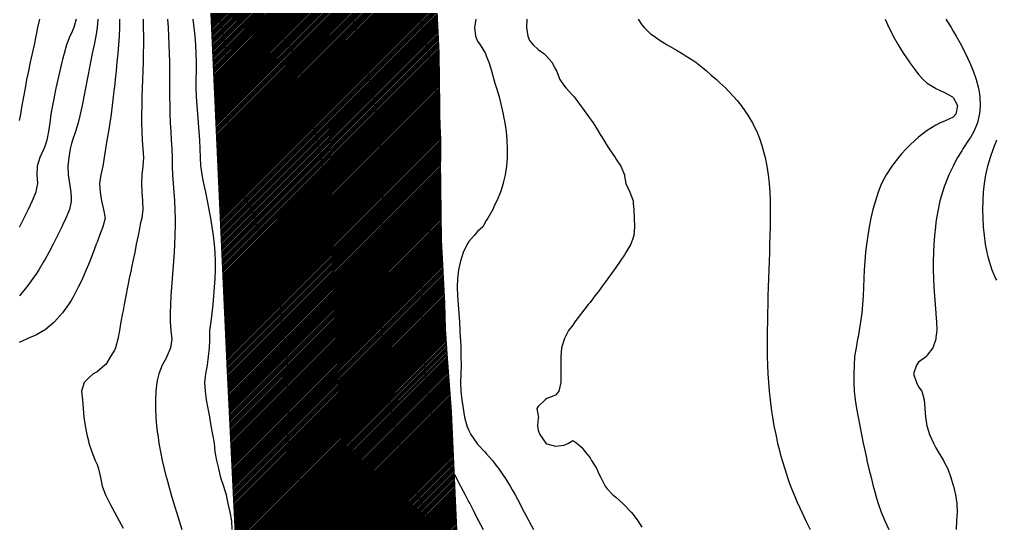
# Model space of a CAD drawing. Extents: x 771911 to 772814, y 1416488 to 1417835.
# Drawn here: x 772503.5 to 772616.4, y 1417065.9 to 1417124.1 of the extents above; entities that cross this region are included whole.
import ezdxf

# ---------------------------------------------------------------- set-up
doc = ezdxf.new("R2010")
doc.units = 0
doc.header["$MEASUREMENT"] = 0
doc.layers.get('0').update_dxf_attribs({"color": 1, "linetype": 'CONTINUOUS'})
for name, color, linetype in [('737', 1, 'CONTINUOUS'), ('737.5', 1, 'CONTINUOUS'), ('738', 1, 'CONTINUOUS'), ('738.5', 1, 'CONTINUOUS'), ('739', 1, 'CONTINUOUS'), ('739.5', 1, 'CONTINUOUS'), ('740', 1, 'CONTINUOUS'), ('740.5', 1, 'CONTINUOUS'), ('741', 1, 'CONTINUOUS'), ('741.5', 1, 'CONTINUOUS'), ('742', 1, 'CONTINUOUS'), ('742.5', 1, 'CONTINUOUS'), ('743', 1, 'CONTINUOUS'), ('743.5', 1, 'CONTINUOUS'), ('744', 1, 'CONTINUOUS'), ('744.5', 1, 'CONTINUOUS'), ('745', 1, 'CONTINUOUS'), ('Kanakpura Main Road', 1, 'CONTINUOUS')]:
    doc.layers.add(name, color=color, linetype=linetype)

msp = doc.modelspace()

# ---------------------------------------------------------------- hatches: boundary and pattern name
at = {"linetype": 'Continuous', "true_color": 0x636466}
h = msp.add_hatch(dxfattribs=at)
h.set_pattern_fill('ANSI31', color=251)
h.set_pattern_definition([(45, (0, 0), (-0.088388347648, 0.088388347648), [])])
h.paths.add_polyline_path([(772529.66, 1416893.85), (772532.32, 1416941.95), (772532.56, 1416966), (772532.08, 1416979.35), (772531.03, 1417012.25), (772527.51, 1417083.57), (772524.21, 1417156.04), (772523.42, 1417176.69), (772522.11, 1417199.35), (772521.54, 1417204.53), (772521.05, 1417207.98), (772520.58, 1417211.49), (772520.29, 1417217.12), (772519.96, 1417226.82), (772519.82, 1417250.68), (772520.27, 1417268.56), (772522.61, 1417283.28), (772525.52, 1417301.45), (772526.87, 1417311.4), (772528.06, 1417322.29), (772529.49, 1417328.09), (772530.29, 1417332.65), (772531.74, 1417352.79), (772532.69, 1417364.6), (772533.33, 1417370.55), (772534.99, 1417383.73), (772537.3, 1417392.88), (772541.29, 1417406.73), (772544.4, 1417414.39), (772551.62, 1417429.21), (772563.11, 1417447.42), (772576.99, 1417467.41), (772604.65, 1417507.85), (772622.74, 1417492.16), (772603.42, 1417461.71), (772599.93, 1417456.85), (772593.29, 1417446.48), (772583.41, 1417431.31), (772582.3, 1417429.52), (772575.61, 1417418.57), (772571.91, 1417411.49), (772569.78, 1417407.41), (772568.06, 1417403.47), (772565.56, 1417396.61), (772562.34, 1417386.64), (772560.25, 1417377.39), (772558.28, 1417369.67), (772557.77, 1417366.34), (772557.67, 1417361.19), (772557.11, 1417346.71), (772555.32, 1417330.7), (772553.41, 1417314.17), (772552.2, 1417306.29), (772550.03, 1417297.52), (772548.02, 1417282.48), (772546.41, 1417270.37), (772545.44, 1417261.94), (772545.29, 1417258.03), (772545.12, 1417252.55), (772545.22, 1417247.14), (772545.57, 1417235.88), (772545.93, 1417226.66), (772546.5, 1417216.74), (772547.3, 1417207.52), (772548.28, 1417183.93), (772549.62, 1417158.82), (772550.92, 1417141.96), (772551.96, 1417120.25), (772552.23, 1417098.68), (772552.6, 1417091.32), (772552.68, 1417088.4), (772552.87, 1417085.52), (772553.39, 1417078.82), (772554.62, 1417051.48), (772555.09, 1417020.71), (772555.46, 1417014.29), (772555.87, 1417009.14), (772556.68, 1417005.34), (772556.73, 1416999.64), (772557.09, 1416989.63), (772557.21, 1416970), (772557.2, 1416959.93), (772556.93, 1416946.38), (772556.77, 1416928.62), (772556.41, 1416914.82), (772555.68, 1416893.59), (772554.62, 1416887.55), (772553.35, 1416875.8), (772551.92, 1416862.63), (772549.85, 1416853.31), (772547.31, 1416846.22), (772542.34, 1416834.85), (772537.47, 1416825.69), (772534.67, 1416821.41), (772528.16, 1416814.21), (772521.97, 1416808.55), (772517.52, 1416805.74), (772511.22, 1416802.51), (772503.23, 1416799.34), (772493.71, 1416796.43), (772482.91, 1416793.78), (772460.85, 1416789.87), (772437.88, 1416784.36), (772432.01, 1416782.35), (772424.86, 1416779.18), (772419.68, 1416775.1), (772414.33, 1416769.65), (772411, 1416761.66), (772406.77, 1416744.84), (772403.8, 1416731.13), (772397.72, 1416704.51), (772394.28, 1416690.6), (772389.52, 1416667.84), (772365.33, 1416672.9), (772371.18, 1416700.94), (772378.23, 1416728.23), (772383.63, 1416750.73), (772386.93, 1416763.48), (772389.63, 1416774.42), (772393.37, 1416782.52), (772400.12, 1416791.52), (772409.27, 1416799.17), (772422.92, 1416806.06), (772434.91, 1416810.71), (772448.26, 1416813.86), (772458.46, 1416815.81), (772475.85, 1416818.96), (772486.05, 1416821.06), (772495.05, 1416824.36), (772501.05, 1416827.21), (772507.5, 1416830.51), (772513.34, 1416835.46), (772525.19, 1416864.1)])

# ---------------------------------------------------------------- linework, layer by layer
at = {"layer": '737', "color": 0, "linetype": 'Continuous'}
msp.add_polyline3d([(772616.43, 1417110.2, 737), (772616.06, 1417109.21, 737), (772615.69, 1417108.21, 737), (772615.43, 1417107.33, 737), (772615.39, 1417107.21, 737), (772615.16, 1417106.21, 737), (772615, 1417105.21, 737), (772614.9, 1417104.21, 737), (772614.85, 1417103.21, 737), (772614.83, 1417102.21, 737), (772614.85, 1417101.21, 737), (772614.91, 1417100.21, 737), (772615.01, 1417099.21, 737), (772615.14, 1417098.21, 737), (772615.33, 1417097.21, 737), (772615.43, 1417096.77, 737), (772615.57, 1417096.21, 737), (772615.88, 1417095.21, 737), (772616.32, 1417094.21, 737), (772616.43, 1417094.02, 737)], dxfattribs=at)
at = {"layer": '737.5', "color": 0, "linetype": 'Continuous'}
msp.add_polyline3d([(772610.57, 1417124.21, 737.5), (772611.19, 1417123.21, 737.5), (772611.43, 1417122.8, 737.5), (772611.77, 1417122.21, 737.5), (772612.33, 1417121.21, 737.5), (772612.43, 1417121.02, 737.5), (772612.84, 1417120.21, 737.5), (772613.32, 1417119.21, 737.5), (772613.43, 1417118.96, 737.5), (772613.74, 1417118.21, 737.5), (772614.09, 1417117.21, 737.5), (772614.36, 1417116.21, 737.5), (772614.43, 1417115.75, 737.5), (772614.52, 1417115.21, 737.5), (772614.56, 1417114.21, 737.5), (772614.46, 1417113.21, 737.5), (772614.43, 1417113.12, 737.5), (772614.23, 1417112.21, 737.5), (772613.81, 1417111.21, 737.5), (772613.43, 1417110.52, 737.5), (772613.21, 1417110.21, 737.5), (772612.56, 1417109.21, 737.5), (772612.43, 1417108.98, 737.5), (772611.94, 1417108.21, 737.5), (772611.43, 1417107.25, 737.5), (772611.41, 1417107.21, 737.5), (772610.92, 1417106.21, 737.5), (772610.53, 1417105.21, 737.5), (772610.43, 1417104.92, 737.5), (772610.18, 1417104.21, 737.5), (772609.9, 1417103.21, 737.5), (772609.68, 1417102.21, 737.5), (772609.5, 1417101.21, 737.5), (772609.43, 1417100.68, 737.5), (772609.37, 1417100.21, 737.5), (772609.26, 1417099.21, 737.5), (772609.19, 1417098.21, 737.5), (772609.15, 1417097.21, 737.5), (772609.13, 1417096.21, 737.5), (772609.13, 1417095.21, 737.5), (772609.16, 1417094.21, 737.5), (772609.2, 1417093.21, 737.5), (772609.26, 1417092.21, 737.5), (772609.34, 1417091.21, 737.5), (772609.43, 1417090.21, 737.5), (772609.43, 1417090.09, 737.5), (772609.5, 1417089.21, 737.5), (772609.53, 1417088.21, 737.5), (772609.43, 1417087.42, 737.5), (772609.41, 1417087.21, 737.5), (772609.08, 1417086.21, 737.5), (772608.43, 1417085.36, 737.5), (772608.33, 1417085.21, 737.5), (772607.43, 1417084.55, 737.5), (772607.19, 1417084.21, 737.5), (772606.84, 1417083.21, 737.5), (772607.19, 1417082.21, 737.5), (772607.43, 1417081.7, 737.5), (772607.8, 1417081.21, 737.5), (772608.06, 1417080.21, 737.5), (772608.16, 1417079.21, 737.5), (772608.23, 1417078.21, 737.5), (772608.39, 1417077.21, 737.5), (772608.43, 1417077.08, 737.5), (772608.69, 1417076.21, 737.5), (772609.16, 1417075.21, 737.5), (772609.43, 1417074.64, 737.5), (772609.7, 1417074.21, 737.5), (772610.32, 1417073.21, 737.5), (772610.43, 1417072.94, 737.5), (772610.79, 1417072.21, 737.5), (772611.15, 1417071.21, 737.5), (772611.43, 1417070.31, 737.5), (772611.47, 1417070.21, 737.5), (772611.69, 1417069.21, 737.5), (772611.83, 1417068.21, 737.5), (772611.87, 1417067.21, 737.5), (772611.79, 1417066.21, 737.5), (772611.76, 1417065.21, 737.5)], dxfattribs=at)
at = {"layer": '738', "color": 0, "linetype": 'Continuous'}
msp.add_polyline3d([(772603.55, 1417124.21, 738), (772604, 1417123.21, 738), (772604.43, 1417122.33, 738), (772604.5, 1417122.21, 738), (772605.07, 1417121.21, 738), (772605.43, 1417120.63, 738), (772605.7, 1417120.21, 738), (772606.38, 1417119.21, 738), (772606.43, 1417119.13, 738), (772607.1, 1417118.21, 738), (772607.43, 1417117.78, 738), (772607.96, 1417117.21, 738), (772608.43, 1417116.8, 738), (772609.38, 1417116.21, 738), (772609.43, 1417116.18, 738), (772610.43, 1417115.73, 738), (772611.33, 1417115.21, 738), (772611.43, 1417115.13, 738), (772611.93, 1417114.21, 738), (772611.73, 1417113.21, 738), (772611.43, 1417112.88, 738), (772610.43, 1417112.42, 738), (772609.93, 1417112.21, 738), (772609.43, 1417111.96, 738), (772608.43, 1417111.33, 738), (772608.27, 1417111.21, 738), (772607.43, 1417110.54, 738), (772607.03, 1417110.21, 738), (772606.43, 1417109.64, 738), (772605.97, 1417109.21, 738), (772605.43, 1417108.59, 738), (772605.09, 1417108.21, 738), (772604.43, 1417107.34, 738), (772604.33, 1417107.21, 738), (772603.66, 1417106.21, 738), (772603.43, 1417105.77, 738), (772603.15, 1417105.21, 738), (772602.76, 1417104.21, 738), (772602.44, 1417103.21, 738), (772602.43, 1417103.19, 738), (772602.15, 1417102.21, 738), (772601.91, 1417101.21, 738), (772601.71, 1417100.21, 738), (772601.55, 1417099.21, 738), (772601.43, 1417098.37, 738), (772601.41, 1417098.21, 738), (772601.3, 1417097.21, 738), (772601.21, 1417096.21, 738), (772601.14, 1417095.21, 738), (772601.09, 1417094.21, 738), (772601.05, 1417093.21, 738), (772601.01, 1417092.21, 738), (772600.95, 1417091.21, 738), (772600.85, 1417090.21, 738), (772600.71, 1417089.21, 738), (772600.55, 1417088.21, 738), (772600.43, 1417087.5, 738), (772600.38, 1417087.21, 738), (772600.19, 1417086.21, 738), (772600.01, 1417085.21, 738), (772599.96, 1417084.21, 738), (772599.94, 1417083.21, 738), (772599.93, 1417082.21, 738), (772599.99, 1417081.21, 738), (772600.1, 1417080.21, 738), (772600.25, 1417079.21, 738), (772600.43, 1417078.21, 738), (772600.43, 1417078.19, 738), (772600.62, 1417077.21, 738), (772600.81, 1417076.21, 738), (772601.02, 1417075.21, 738), (772601.23, 1417074.21, 738), (772601.43, 1417073.32, 738), (772601.46, 1417073.21, 738), (772601.69, 1417072.21, 738), (772601.93, 1417071.21, 738), (772602.19, 1417070.21, 738), (772602.43, 1417069.3, 738), (772602.46, 1417069.21, 738), (772602.75, 1417068.21, 738), (772603.1, 1417067.21, 738), (772603.43, 1417066.41, 738), (772603.52, 1417066.21, 738), (772603.98, 1417065.21, 738)], dxfattribs=at)
at = {"layer": '738.5', "color": 0, "linetype": 'Continuous'}
msp.add_polyline3d([(772575.01, 1417124.21, 738.5), (772575.43, 1417123.54, 738.5), (772575.71, 1417123.21, 738.5), (772576.43, 1417122.5, 738.5), (772576.85, 1417122.21, 738.5), (772577.43, 1417121.79, 738.5), (772578.37, 1417121.21, 738.5), (772578.43, 1417121.17, 738.5), (772579.43, 1417120.6, 738.5), (772580.08, 1417120.21, 738.5), (772580.43, 1417119.99, 738.5), (772581.43, 1417119.37, 738.5), (772581.68, 1417119.21, 738.5), (772582.43, 1417118.61, 738.5), (772582.92, 1417118.21, 738.5), (772583.43, 1417117.74, 738.5), (772584.05, 1417117.21, 738.5), (772584.43, 1417116.85, 738.5), (772585.12, 1417116.21, 738.5), (772585.43, 1417115.89, 738.5), (772586.08, 1417115.21, 738.5), (772586.43, 1417114.78, 738.5), (772586.91, 1417114.21, 738.5), (772587.43, 1417113.48, 738.5), (772587.62, 1417113.21, 738.5), (772588.22, 1417112.21, 738.5), (772588.43, 1417111.78, 738.5), (772588.71, 1417111.21, 738.5), (772589.11, 1417110.21, 738.5), (772589.43, 1417109.21, 738.5), (772589.43, 1417109.18, 738.5), (772589.68, 1417108.21, 738.5), (772589.87, 1417107.21, 738.5), (772590.02, 1417106.21, 738.5), (772590.13, 1417105.21, 738.5), (772590.21, 1417104.21, 738.5), (772590.26, 1417103.21, 738.5), (772590.28, 1417102.21, 738.5), (772590.28, 1417101.21, 738.5), (772590.26, 1417100.21, 738.5), (772590.23, 1417099.21, 738.5), (772590.2, 1417098.21, 738.5), (772590.17, 1417097.21, 738.5), (772590.13, 1417096.21, 738.5), (772590.1, 1417095.21, 738.5), (772590.07, 1417094.21, 738.5), (772590.04, 1417093.21, 738.5), (772590.01, 1417092.21, 738.5), (772589.99, 1417091.21, 738.5), (772589.96, 1417090.21, 738.5), (772589.94, 1417089.21, 738.5), (772589.92, 1417088.21, 738.5), (772589.91, 1417087.21, 738.5), (772589.91, 1417086.21, 738.5), (772589.93, 1417085.21, 738.5), (772589.96, 1417084.21, 738.5), (772590, 1417083.21, 738.5), (772590.07, 1417082.21, 738.5), (772590.15, 1417081.21, 738.5), (772590.26, 1417080.21, 738.5), (772590.39, 1417079.21, 738.5), (772590.43, 1417078.91, 738.5), (772590.53, 1417078.21, 738.5), (772590.7, 1417077.21, 738.5), (772590.9, 1417076.21, 738.5), (772591.12, 1417075.21, 738.5), (772591.37, 1417074.21, 738.5), (772591.43, 1417073.97, 738.5), (772591.64, 1417073.21, 738.5), (772591.94, 1417072.21, 738.5), (772592.27, 1417071.21, 738.5), (772592.43, 1417070.77, 738.5), (772592.63, 1417070.21, 738.5), (772593.03, 1417069.21, 738.5), (772593.43, 1417068.27, 738.5), (772593.46, 1417068.21, 738.5), (772593.92, 1417067.21, 738.5), (772594.4, 1417066.21, 738.5), (772594.43, 1417066.15, 738.5), (772594.9, 1417065.21, 738.5)], dxfattribs=at)
at = {"layer": '739', "color": 0, "linetype": 'Continuous'}
msp.add_polyline3d([(772562.11, 1417124.21, 739), (772562.09, 1417123.21, 739), (772562.24, 1417122.21, 739), (772562.43, 1417121.73, 739), (772562.84, 1417121.21, 739), (772563.43, 1417120.68, 739), (772564.09, 1417120.21, 739), (772564.43, 1417119.87, 739), (772565.02, 1417119.21, 739), (772565.43, 1417118.43, 739), (772565.54, 1417118.21, 739), (772565.95, 1417117.21, 739), (772566.43, 1417116.48, 739), (772566.66, 1417116.21, 739), (772567.43, 1417115.37, 739), (772567.59, 1417115.21, 739), (772568.35, 1417114.21, 739), (772568.43, 1417114.07, 739), (772569.07, 1417113.21, 739), (772569.43, 1417112.67, 739), (772569.78, 1417112.21, 739), (772570.4, 1417111.21, 739), (772570.43, 1417111.16, 739), (772571.02, 1417110.21, 739), (772571.43, 1417109.55, 739), (772571.66, 1417109.21, 739), (772572.33, 1417108.21, 739), (772572.43, 1417108.07, 739), (772573.01, 1417107.21, 739), (772573.42, 1417106.21, 739), (772573.43, 1417106.05, 739), (772573.56, 1417105.21, 739), (772574.05, 1417104.21, 739), (772574.41, 1417103.21, 739), (772574.43, 1417102.9, 739), (772574.48, 1417102.21, 739), (772574.53, 1417101.21, 739), (772574.56, 1417100.21, 739), (772574.51, 1417099.21, 739), (772574.43, 1417098.95, 739), (772574.16, 1417098.21, 739), (772573.58, 1417097.21, 739), (772573.43, 1417096.95, 739), (772572.91, 1417096.21, 739), (772572.43, 1417095.48, 739), (772572.22, 1417095.21, 739), (772571.5, 1417094.21, 739), (772571.43, 1417094.1, 739), (772570.76, 1417093.21, 739), (772570.43, 1417092.74, 739), (772569.99, 1417092.21, 739), (772569.43, 1417091.45, 739), (772569.22, 1417091.21, 739), (772568.44, 1417090.21, 739), (772568.43, 1417090.2, 739), (772567.66, 1417089.21, 739), (772567.43, 1417088.84, 739), (772566.96, 1417088.21, 739), (772566.44, 1417087.21, 739), (772566.43, 1417087.17, 739), (772566.12, 1417086.21, 739), (772566.06, 1417085.21, 739), (772566.04, 1417084.21, 739), (772566.04, 1417083.21, 739), (772566.05, 1417082.21, 739), (772565.83, 1417081.21, 739), (772565.43, 1417080.76, 739), (772564.43, 1417080.34, 739), (772564.25, 1417080.21, 739), (772563.43, 1417079.42, 739), (772563.27, 1417079.21, 739), (772563.43, 1417078.35, 739), (772563.46, 1417078.21, 739), (772563.43, 1417078.12, 739), (772563.34, 1417077.21, 739), (772563.43, 1417076.67, 739), (772563.61, 1417076.21, 739), (772564.33, 1417075.21, 739), (772564.43, 1417075.12, 739), (772565.43, 1417074.83, 739), (772566.43, 1417074.98, 739), (772566.94, 1417075.21, 739), (772567.43, 1417075.5, 739), (772567.9, 1417075.21, 739), (772568.43, 1417074.75, 739), (772568.87, 1417074.21, 739), (772569.43, 1417073.49, 739), (772569.62, 1417073.21, 739), (772570.23, 1417072.21, 739), (772570.43, 1417071.74, 739), (772570.7, 1417071.21, 739), (772571.19, 1417070.21, 739), (772571.43, 1417069.9, 739), (772572.06, 1417069.21, 739), (772572.43, 1417068.95, 739), (772573.22, 1417068.21, 739), (772573.43, 1417068.04, 739), (772574.19, 1417067.21, 739), (772574.43, 1417066.96, 739), (772574.98, 1417066.21, 739), (772575.43, 1417065.48, 739)], dxfattribs=at)
at = {"layer": '739.5', "color": 0, "linetype": 'Continuous'}
msp.add_polyline3d([(772556.23, 1417124.21, 739.5), (772556.07, 1417123.21, 739.5), (772556.19, 1417122.21, 739.5), (772556.43, 1417121.65, 739.5), (772556.72, 1417121.21, 739.5), (772557.33, 1417120.21, 739.5), (772557.43, 1417119.95, 739.5), (772557.73, 1417119.21, 739.5), (772558.04, 1417118.21, 739.5), (772558.31, 1417117.21, 739.5), (772558.43, 1417116.78, 739.5), (772558.62, 1417116.21, 739.5), (772558.92, 1417115.21, 739.5), (772559.17, 1417114.21, 739.5), (772559.39, 1417113.21, 739.5), (772559.43, 1417112.96, 739.5), (772559.57, 1417112.21, 739.5), (772559.72, 1417111.21, 739.5), (772559.81, 1417110.21, 739.5), (772559.86, 1417109.21, 739.5), (772559.85, 1417108.21, 739.5), (772559.77, 1417107.21, 739.5), (772559.62, 1417106.21, 739.5), (772559.43, 1417105.43, 739.5), (772559.38, 1417105.21, 739.5), (772559.07, 1417104.21, 739.5), (772558.67, 1417103.21, 739.5), (772558.43, 1417102.76, 739.5), (772558.18, 1417102.21, 739.5), (772557.63, 1417101.21, 739.5), (772557.43, 1417100.92, 739.5), (772557.04, 1417100.21, 739.5), (772556.43, 1417099.65, 739.5), (772556.04, 1417099.21, 739.5), (772555.43, 1417098.5, 739.5), (772555.23, 1417098.21, 739.5), (772554.76, 1417097.21, 739.5), (772554.46, 1417096.21, 739.5), (772554.43, 1417096.07, 739.5), (772554.23, 1417095.21, 739.5), (772554.11, 1417094.21, 739.5), (772554.07, 1417093.21, 739.5), (772554.1, 1417092.21, 739.5), (772554.17, 1417091.21, 739.5), (772554.25, 1417090.21, 739.5), (772554.33, 1417089.21, 739.5), (772554.39, 1417088.21, 739.5), (772554.43, 1417087.34, 739.5), (772554.44, 1417087.21, 739.5), (772554.48, 1417086.21, 739.5), (772554.51, 1417085.21, 739.5), (772554.52, 1417084.21, 739.5), (772554.49, 1417083.21, 739.5), (772554.44, 1417082.21, 739.5), (772554.48, 1417081.21, 739.5), (772554.62, 1417080.21, 739.5), (772554.76, 1417079.21, 739.5), (772554.91, 1417078.21, 739.5), (772555.19, 1417077.21, 739.5), (772555.43, 1417076.65, 739.5), (772555.64, 1417076.21, 739.5), (772556.35, 1417075.21, 739.5), (772556.43, 1417075.09, 739.5), (772557.28, 1417074.21, 739.5), (772557.43, 1417074.01, 739.5), (772558.14, 1417073.21, 739.5), (772558.43, 1417072.82, 739.5), (772558.9, 1417072.21, 739.5), (772559.43, 1417071.41, 739.5), (772559.57, 1417071.21, 739.5), (772560.19, 1417070.21, 739.5), (772560.43, 1417069.79, 739.5), (772560.77, 1417069.21, 739.5), (772561.31, 1417068.21, 739.5), (772561.43, 1417067.97, 739.5), (772561.83, 1417067.21, 739.5), (772562.35, 1417066.21, 739.5), (772562.43, 1417066.06, 739.5), (772562.89, 1417065.21, 739.5)], dxfattribs=at)
at = {"layer": '740', "color": 0, "linetype": 'Continuous'}
msp.add_polyline3d([(772549.71, 1417124.21, 740), (772549.97, 1417123.21, 740), (772550.24, 1417122.21, 740), (772550.43, 1417121.45, 740), (772550.5, 1417121.21, 740), (772550.74, 1417120.21, 740), (772550.96, 1417119.21, 740), (772551.16, 1417118.21, 740), (772551.34, 1417117.21, 740), (772551.43, 1417116.67, 740), (772551.51, 1417116.21, 740), (772551.67, 1417115.21, 740), (772551.8, 1417114.21, 740), (772551.93, 1417113.21, 740), (772552.03, 1417112.21, 740), (772552.1, 1417111.21, 740), (772552.15, 1417110.21, 740), (772552.16, 1417109.21, 740), (772552.15, 1417108.21, 740), (772552.1, 1417107.21, 740), (772552.01, 1417106.21, 740), (772551.9, 1417105.21, 740), (772551.76, 1417104.21, 740), (772551.58, 1417103.21, 740), (772551.43, 1417102.46, 740), (772551.39, 1417102.21, 740), (772551.18, 1417101.21, 740), (772550.96, 1417100.21, 740), (772550.74, 1417099.21, 740), (772550.55, 1417098.21, 740), (772550.43, 1417097.56, 740), (772550.37, 1417097.21, 740), (772550.23, 1417096.21, 740), (772550.12, 1417095.21, 740), (772550.03, 1417094.21, 740), (772549.98, 1417093.21, 740), (772549.95, 1417092.21, 740), (772549.95, 1417091.21, 740), (772549.96, 1417090.21, 740), (772549.99, 1417089.21, 740), (772550.03, 1417088.21, 740), (772550.08, 1417087.21, 740), (772550.13, 1417086.21, 740), (772550.2, 1417085.21, 740), (772550.28, 1417084.21, 740), (772550.37, 1417083.21, 740), (772550.43, 1417082.59, 740), (772550.47, 1417082.21, 740), (772550.6, 1417081.21, 740), (772550.75, 1417080.21, 740), (772550.94, 1417079.21, 740), (772551.16, 1417078.21, 740), (772551.43, 1417077.21, 740), (772551.43, 1417077.18, 740), (772551.73, 1417076.21, 740), (772552.09, 1417075.21, 740), (772552.43, 1417074.35, 740), (772552.49, 1417074.21, 740), (772552.94, 1417073.21, 740), (772553.43, 1417072.21, 740), (772553.43, 1417072.2, 740), (772553.94, 1417071.21, 740), (772554.43, 1417070.27, 740), (772554.47, 1417070.21, 740), (772554.99, 1417069.21, 740), (772555.43, 1417068.36, 740), (772555.52, 1417068.21, 740), (772556.03, 1417067.21, 740), (772556.43, 1417066.43, 740), (772556.55, 1417066.21, 740), (772557.06, 1417065.21, 740)], dxfattribs=at)
at = {"layer": '740.5', "color": 0, "linetype": 'Continuous'}
msp.add_polyline3d([(772541.97, 1417124.21, 740.5), (772542.28, 1417123.21, 740.5), (772542.43, 1417122.71, 740.5), (772542.58, 1417122.21, 740.5), (772542.87, 1417121.21, 740.5), (772543.15, 1417120.21, 740.5), (772543.42, 1417119.21, 740.5), (772543.43, 1417119.16, 740.5), (772543.67, 1417118.21, 740.5), (772543.91, 1417117.21, 740.5), (772544.13, 1417116.21, 740.5), (772544.34, 1417115.21, 740.5), (772544.43, 1417114.7, 740.5), (772544.53, 1417114.21, 740.5), (772544.7, 1417113.21, 740.5), (772544.85, 1417112.21, 740.5), (772544.99, 1417111.21, 740.5), (772545.11, 1417110.21, 740.5), (772545.21, 1417109.21, 740.5), (772545.29, 1417108.21, 740.5), (772545.35, 1417107.21, 740.5), (772545.39, 1417106.21, 740.5), (772545.42, 1417105.21, 740.5), (772545.43, 1417104.21, 740.5), (772545.43, 1417103.21, 740.5), (772545.41, 1417102.21, 740.5), (772545.39, 1417101.21, 740.5), (772545.36, 1417100.21, 740.5), (772545.32, 1417099.21, 740.5), (772545.29, 1417098.21, 740.5), (772545.25, 1417097.21, 740.5), (772545.22, 1417096.21, 740.5), (772545.2, 1417095.21, 740.5), (772545.18, 1417094.21, 740.5), (772545.17, 1417093.21, 740.5), (772545.18, 1417092.21, 740.5), (772545.19, 1417091.21, 740.5), (772545.22, 1417090.21, 740.5), (772545.26, 1417089.21, 740.5), (772545.31, 1417088.21, 740.5), (772545.37, 1417087.21, 740.5), (772545.43, 1417086.41, 740.5), (772545.45, 1417086.21, 740.5), (772545.53, 1417085.21, 740.5), (772545.63, 1417084.21, 740.5), (772545.75, 1417083.21, 740.5), (772545.88, 1417082.21, 740.5), (772546.02, 1417081.21, 740.5), (772546.19, 1417080.21, 740.5), (772546.38, 1417079.21, 740.5), (772546.43, 1417078.95, 740.5), (772546.59, 1417078.21, 740.5), (772546.82, 1417077.21, 740.5), (772547.08, 1417076.21, 740.5), (772547.37, 1417075.21, 740.5), (772547.43, 1417074.98, 740.5), (772547.67, 1417074.21, 740.5), (772548, 1417073.21, 740.5), (772548.35, 1417072.21, 740.5), (772548.43, 1417071.99, 740.5), (772548.72, 1417071.21, 740.5), (772549.11, 1417070.21, 740.5), (772549.43, 1417069.42, 740.5), (772549.52, 1417069.21, 740.5), (772549.94, 1417068.21, 740.5), (772550.38, 1417067.21, 740.5), (772550.43, 1417067.09, 740.5), (772550.82, 1417066.21, 740.5), (772551.27, 1417065.21, 740.5)], dxfattribs=at)
at = {"layer": '741', "color": 0, "linetype": 'Continuous'}
msp.add_polyline3d([(772532.61, 1417124.21, 741), (772533.27, 1417123.21, 741), (772533.43, 1417122.9, 741), (772533.83, 1417122.21, 741), (772534.43, 1417121.34, 741), (772534.52, 1417121.21, 741), (772535.17, 1417120.21, 741), (772535.43, 1417119.72, 741), (772535.64, 1417119.21, 741), (772535.96, 1417118.21, 741), (772536.19, 1417117.21, 741), (772536.35, 1417116.21, 741), (772536.43, 1417115.78, 741), (772536.54, 1417115.21, 741), (772536.78, 1417114.21, 741), (772537.05, 1417113.21, 741), (772537.32, 1417112.21, 741), (772537.43, 1417111.83, 741), (772537.6, 1417111.21, 741), (772537.89, 1417110.21, 741), (772538.13, 1417109.21, 741), (772538.32, 1417108.21, 741), (772538.43, 1417107.47, 741), (772538.48, 1417107.21, 741), (772538.63, 1417106.21, 741), (772538.78, 1417105.21, 741), (772538.94, 1417104.21, 741), (772539.1, 1417103.21, 741), (772539.25, 1417102.21, 741), (772539.38, 1417101.21, 741), (772539.43, 1417100.63, 741), (772539.48, 1417100.21, 741), (772539.55, 1417099.21, 741), (772539.61, 1417098.21, 741), (772539.65, 1417097.21, 741), (772539.67, 1417096.21, 741), (772539.7, 1417095.21, 741), (772539.72, 1417094.21, 741), (772539.74, 1417093.21, 741), (772539.77, 1417092.21, 741), (772539.81, 1417091.21, 741), (772539.86, 1417090.21, 741), (772539.91, 1417089.21, 741), (772539.98, 1417088.21, 741), (772540.05, 1417087.21, 741), (772540.14, 1417086.21, 741), (772540.23, 1417085.21, 741), (772540.33, 1417084.21, 741), (772540.43, 1417083.32, 741), (772540.45, 1417083.21, 741), (772540.57, 1417082.21, 741), (772540.7, 1417081.21, 741), (772540.84, 1417080.21, 741), (772540.99, 1417079.21, 741), (772541.16, 1417078.21, 741), (772541.35, 1417077.21, 741), (772541.43, 1417076.8, 741), (772541.56, 1417076.21, 741), (772541.8, 1417075.21, 741), (772542.07, 1417074.21, 741), (772542.37, 1417073.21, 741), (772542.43, 1417072.99, 741), (772542.67, 1417072.21, 741), (772542.98, 1417071.21, 741), (772543.31, 1417070.21, 741), (772543.43, 1417069.85, 741), (772543.65, 1417069.21, 741), (772544.01, 1417068.21, 741), (772544.39, 1417067.21, 741), (772544.43, 1417067.1, 741), (772544.78, 1417066.21, 741), (772545.2, 1417065.21, 741)], dxfattribs=at)
at = {"layer": '741.5', "color": 0, "linetype": 'Continuous'}
msp.add_polyline3d([(772526.6, 1417124.21, 741.5), (772526.85, 1417123.21, 741.5), (772527.06, 1417122.21, 741.5), (772527.2, 1417121.21, 741.5), (772527.27, 1417120.21, 741.5), (772527.27, 1417119.21, 741.5), (772527.21, 1417118.21, 741.5), (772527.1, 1417117.21, 741.5), (772526.92, 1417116.21, 741.5), (772526.92, 1417115.21, 741.5), (772527.19, 1417114.21, 741.5), (772527.33, 1417113.21, 741.5), (772527.43, 1417112.67, 741.5), (772527.56, 1417112.21, 741.5), (772527.71, 1417111.21, 741.5), (772527.82, 1417110.21, 741.5), (772528, 1417109.21, 741.5), (772528.18, 1417108.21, 741.5), (772528.43, 1417107.4, 741.5), (772528.49, 1417107.21, 741.5), (772528.77, 1417106.21, 741.5), (772528.87, 1417105.21, 741.5), (772529.08, 1417104.21, 741.5), (772529.43, 1417103.55, 741.5), (772529.7, 1417103.21, 741.5), (772530.32, 1417102.21, 741.5), (772530.43, 1417101.8, 741.5), (772530.64, 1417101.21, 741.5), (772530.85, 1417100.21, 741.5), (772531.42, 1417099.21, 741.5), (772531.43, 1417099.19, 741.5), (772532.43, 1417098.46, 741.5), (772532.62, 1417098.21, 741.5), (772532.85, 1417097.21, 741.5), (772532.97, 1417096.21, 741.5), (772533.13, 1417095.21, 741.5), (772533.21, 1417094.21, 741.5), (772533.35, 1417093.21, 741.5), (772533.43, 1417092.92, 741.5), (772533.53, 1417092.21, 741.5), (772533.6, 1417091.21, 741.5), (772533.71, 1417090.21, 741.5), (772533.72, 1417089.21, 741.5), (772533.82, 1417088.21, 741.5), (772534.05, 1417087.21, 741.5), (772534.25, 1417086.21, 741.5), (772534.37, 1417085.21, 741.5), (772534.41, 1417084.21, 741.5), (772534.37, 1417083.21, 741.5), (772534.4, 1417082.21, 741.5), (772534.43, 1417081.66, 741.5), (772534.46, 1417081.21, 741.5), (772534.54, 1417080.21, 741.5), (772534.57, 1417079.21, 741.5), (772534.51, 1417078.21, 741.5), (772534.47, 1417077.21, 741.5), (772534.47, 1417076.21, 741.5), (772534.53, 1417075.21, 741.5), (772534.83, 1417074.21, 741.5), (772535.19, 1417073.21, 741.5), (772535.43, 1417072.39, 741.5), (772535.49, 1417072.21, 741.5), (772535.77, 1417071.21, 741.5), (772536.04, 1417070.21, 741.5), (772536.36, 1417069.21, 741.5), (772536.43, 1417069.03, 741.5), (772536.76, 1417068.21, 741.5), (772537.2, 1417067.21, 741.5), (772537.43, 1417066.67, 741.5), (772537.61, 1417066.21, 741.5), (772537.98, 1417065.21, 741.5)], dxfattribs=at)
at = {"layer": '742', "color": 0, "linetype": 'Continuous'}
msp.add_polyline3d([(772523.5, 1417124.21, 742), (772523.63, 1417123.21, 742), (772523.73, 1417122.21, 742), (772523.81, 1417121.21, 742), (772523.87, 1417120.21, 742), (772523.89, 1417119.21, 742), (772523.89, 1417118.21, 742), (772523.87, 1417117.21, 742), (772523.85, 1417116.21, 742), (772523.88, 1417115.21, 742), (772523.96, 1417114.21, 742), (772524.04, 1417113.21, 742), (772524.12, 1417112.21, 742), (772524.19, 1417111.21, 742), (772524.26, 1417110.21, 742), (772524.31, 1417109.21, 742), (772524.34, 1417108.21, 742), (772524.41, 1417107.21, 742), (772524.43, 1417107.05, 742), (772524.56, 1417106.21, 742), (772524.75, 1417105.21, 742), (772524.95, 1417104.21, 742), (772525.16, 1417103.21, 742), (772525.35, 1417102.21, 742), (772525.43, 1417101.77, 742), (772525.55, 1417101.21, 742), (772525.72, 1417100.21, 742), (772525.86, 1417099.21, 742), (772525.97, 1417098.21, 742), (772526.05, 1417097.21, 742), (772526.09, 1417096.21, 742), (772526.09, 1417095.21, 742), (772526.05, 1417094.21, 742), (772525.98, 1417093.21, 742), (772525.89, 1417092.21, 742), (772525.8, 1417091.21, 742), (772525.7, 1417090.21, 742), (772525.57, 1417089.21, 742), (772525.45, 1417088.21, 742), (772525.44, 1417087.21, 742), (772525.43, 1417087.02, 742), (772525.39, 1417086.21, 742), (772525.28, 1417085.21, 742), (772525.16, 1417084.21, 742), (772524.98, 1417083.21, 742), (772524.85, 1417082.21, 742), (772524.92, 1417081.21, 742), (772525.06, 1417080.21, 742), (772525.22, 1417079.21, 742), (772525.43, 1417078.23, 742), (772525.44, 1417078.21, 742), (772525.59, 1417077.21, 742), (772525.76, 1417076.21, 742), (772525.96, 1417075.21, 742), (772526.05, 1417074.21, 742), (772526.23, 1417073.21, 742), (772526.43, 1417072.42, 742), (772526.49, 1417072.21, 742), (772526.72, 1417071.21, 742), (772527.04, 1417070.21, 742), (772527.34, 1417069.21, 742), (772527.43, 1417068.81, 742), (772527.56, 1417068.21, 742), (772527.79, 1417067.21, 742), (772527.99, 1417066.21, 742), (772528.02, 1417065.21, 742)], dxfattribs=at)
at = {"layer": '742.5', "color": 0, "linetype": 'Continuous'}
msp.add_polyline3d([(772520.57, 1417124.21, 742.5), (772520.64, 1417123.21, 742.5), (772520.7, 1417122.21, 742.5), (772520.74, 1417121.21, 742.5), (772520.77, 1417120.21, 742.5), (772520.79, 1417119.21, 742.5), (772520.8, 1417118.21, 742.5), (772520.8, 1417117.21, 742.5), (772520.8, 1417116.21, 742.5), (772520.81, 1417115.21, 742.5), (772520.83, 1417114.21, 742.5), (772520.86, 1417113.21, 742.5), (772520.9, 1417112.21, 742.5), (772520.95, 1417111.21, 742.5), (772521.01, 1417110.21, 742.5), (772521.07, 1417109.21, 742.5), (772521.12, 1417108.21, 742.5), (772521.1, 1417107.21, 742.5), (772521.14, 1417106.21, 742.5), (772521.24, 1417105.21, 742.5), (772521.32, 1417104.21, 742.5), (772521.39, 1417103.21, 742.5), (772521.43, 1417102.21, 742.5), (772521.43, 1417102.04, 742.5), (772521.45, 1417101.21, 742.5), (772521.45, 1417100.21, 742.5), (772521.43, 1417099.51, 742.5), (772521.43, 1417099.21, 742.5), (772521.39, 1417098.21, 742.5), (772521.34, 1417097.21, 742.5), (772521.28, 1417096.21, 742.5), (772521.21, 1417095.21, 742.5), (772521.13, 1417094.21, 742.5), (772521.05, 1417093.21, 742.5), (772520.97, 1417092.21, 742.5), (772520.91, 1417091.21, 742.5), (772520.87, 1417090.21, 742.5), (772520.88, 1417089.21, 742.5), (772520.96, 1417088.21, 742.5), (772521.06, 1417087.21, 742.5), (772520.91, 1417086.21, 742.5), (772520.51, 1417085.21, 742.5), (772520.43, 1417085.03, 742.5), (772519.97, 1417084.21, 742.5), (772519.57, 1417083.21, 742.5), (772519.43, 1417082.58, 742.5), (772519.35, 1417082.21, 742.5), (772519.24, 1417081.21, 742.5), (772519.2, 1417080.21, 742.5), (772519.2, 1417079.21, 742.5), (772519.24, 1417078.21, 742.5), (772519.32, 1417077.21, 742.5), (772519.43, 1417076.25, 742.5), (772519.44, 1417076.21, 742.5), (772519.58, 1417075.21, 742.5), (772519.76, 1417074.21, 742.5), (772519.96, 1417073.21, 742.5), (772520.19, 1417072.21, 742.5), (772520.43, 1417071.26, 742.5), (772520.45, 1417071.21, 742.5), (772520.72, 1417070.21, 742.5), (772521.01, 1417069.21, 742.5), (772521.31, 1417068.21, 742.5), (772521.43, 1417067.82, 742.5), (772521.62, 1417067.21, 742.5), (772521.94, 1417066.21, 742.5), (772522.25, 1417065.21, 742.5)], dxfattribs=at)
at = {"layer": '743', "color": 0, "linetype": 'Continuous'}
msp.add_polyline3d([(772517.75, 1417124.21, 743), (772517.78, 1417123.21, 743), (772517.79, 1417122.21, 743), (772517.79, 1417121.21, 743), (772517.78, 1417120.21, 743), (772517.75, 1417119.21, 743), (772517.72, 1417118.21, 743), (772517.69, 1417117.21, 743), (772517.65, 1417116.21, 743), (772517.61, 1417115.21, 743), (772517.59, 1417114.21, 743), (772517.57, 1417113.21, 743), (772517.57, 1417112.21, 743), (772517.59, 1417111.21, 743), (772517.65, 1417110.21, 743), (772517.74, 1417109.21, 743), (772517.8, 1417108.21, 743), (772517.73, 1417107.21, 743), (772517.62, 1417106.21, 743), (772517.56, 1417105.21, 743), (772517.61, 1417104.21, 743), (772517.69, 1417103.21, 743), (772517.71, 1417102.21, 743), (772517.59, 1417101.21, 743), (772517.43, 1417100.49, 743), (772517.37, 1417100.21, 743), (772517.17, 1417099.21, 743), (772516.97, 1417098.21, 743), (772516.78, 1417097.21, 743), (772516.58, 1417096.21, 743), (772516.43, 1417095.5, 743), (772516.37, 1417095.21, 743), (772516.16, 1417094.21, 743), (772515.96, 1417093.21, 743), (772515.75, 1417092.21, 743), (772515.56, 1417091.21, 743), (772515.43, 1417090.52, 743), (772515.37, 1417090.21, 743), (772515.19, 1417089.21, 743), (772515.02, 1417088.21, 743), (772514.85, 1417087.21, 743), (772514.56, 1417086.21, 743), (772514.43, 1417085.96, 743), (772514, 1417085.21, 743), (772513.43, 1417084.29, 743), (772513.34, 1417084.21, 743), (772512.43, 1417083.42, 743), (772511.99, 1417083.21, 743), (772511.43, 1417082.69, 743), (772510.93, 1417082.21, 743), (772510.63, 1417081.21, 743), (772510.73, 1417080.21, 743), (772510.81, 1417079.21, 743), (772510.91, 1417078.21, 743), (772511.05, 1417077.21, 743), (772511.24, 1417076.21, 743), (772511.43, 1417075.45, 743), (772511.49, 1417075.21, 743), (772511.81, 1417074.21, 743), (772512.23, 1417073.21, 743), (772512.43, 1417072.73, 743), (772512.61, 1417072.21, 743), (772512.83, 1417071.21, 743), (772513.02, 1417070.21, 743), (772513.41, 1417069.21, 743), (772513.43, 1417069.16, 743), (772513.92, 1417068.21, 743), (772514.43, 1417067.23, 743), (772514.45, 1417067.21, 743), (772514.98, 1417066.21, 743), (772515.43, 1417065.38, 743)], dxfattribs=at)
at = {"layer": '743.5', "color": 0, "linetype": 'Continuous'}
msp.add_polyline3d([(772515.04, 1417124.21, 743.5), (772515.02, 1417123.21, 743.5), (772514.98, 1417122.21, 743.5), (772514.91, 1417121.21, 743.5), (772514.83, 1417120.21, 743.5), (772514.73, 1417119.21, 743.5), (772514.63, 1417118.21, 743.5), (772514.52, 1417117.21, 743.5), (772514.43, 1417116.38, 743.5), (772514.41, 1417116.21, 743.5), (772514.3, 1417115.21, 743.5), (772514.18, 1417114.21, 743.5), (772514.05, 1417113.21, 743.5), (772513.91, 1417112.21, 743.5), (772513.76, 1417111.21, 743.5), (772513.57, 1417110.21, 743.5), (772513.43, 1417109.43, 743.5), (772513.39, 1417109.21, 743.5), (772513.27, 1417108.21, 743.5), (772513.08, 1417107.21, 743.5), (772512.86, 1417106.21, 743.5), (772512.73, 1417105.21, 743.5), (772512.8, 1417104.21, 743.5), (772512.93, 1417103.21, 743.5), (772513.19, 1417102.21, 743.5), (772513.37, 1417101.21, 743.5), (772513.08, 1417100.21, 743.5), (772512.71, 1417099.21, 743.5), (772512.43, 1417098.44, 743.5), (772512.34, 1417098.21, 743.5), (772511.97, 1417097.21, 743.5), (772511.58, 1417096.21, 743.5), (772511.43, 1417095.84, 743.5), (772511.17, 1417095.21, 743.5), (772510.73, 1417094.21, 743.5), (772510.43, 1417093.57, 743.5), (772510.26, 1417093.21, 743.5), (772509.73, 1417092.21, 743.5), (772509.43, 1417091.7, 743.5), (772509.12, 1417091.21, 743.5), (772508.43, 1417090.25, 743.5), (772508.4, 1417090.21, 743.5), (772507.51, 1417089.21, 743.5), (772507.43, 1417089.13, 743.5), (772506.43, 1417088.31, 743.5), (772506.29, 1417088.21, 743.5), (772505.43, 1417087.73, 743.5), (772504.43, 1417087.28, 743.5), (772504.29, 1417087.21, 743.5), (772503.43, 1417086.82, 743.5)], dxfattribs=at)
at = {"layer": '744', "color": 0, "linetype": 'Continuous'}
msp.add_polyline3d([(772512.51, 1417124.21, 744), (772512.43, 1417123.24, 744), (772512.43, 1417123.21, 744), (772512.28, 1417122.21, 744), (772512.08, 1417121.21, 744), (772511.87, 1417120.21, 744), (772511.67, 1417119.21, 744), (772511.47, 1417118.21, 744), (772511.43, 1417117.98, 744), (772511.28, 1417117.21, 744), (772511.1, 1417116.21, 744), (772510.9, 1417115.21, 744), (772510.7, 1417114.21, 744), (772510.48, 1417113.21, 744), (772510.43, 1417113.03, 744), (772510.23, 1417112.21, 744), (772509.93, 1417111.21, 744), (772509.58, 1417110.21, 744), (772509.43, 1417109.67, 744), (772509.32, 1417109.21, 744), (772509.18, 1417108.21, 744), (772509.04, 1417107.21, 744), (772509.07, 1417106.21, 744), (772509.25, 1417105.21, 744), (772509.4, 1417104.21, 744), (772509.43, 1417103.56, 744), (772509.45, 1417103.21, 744), (772509.43, 1417103.11, 744), (772509.23, 1417102.21, 744), (772508.81, 1417101.21, 744), (772508.43, 1417100.39, 744), (772508.35, 1417100.21, 744), (772507.87, 1417099.21, 744), (772507.43, 1417098.33, 744), (772507.37, 1417098.21, 744), (772506.85, 1417097.21, 744), (772506.43, 1417096.46, 744), (772506.29, 1417096.21, 744), (772505.68, 1417095.21, 744), (772505.43, 1417094.82, 744), (772505.02, 1417094.21, 744), (772504.43, 1417093.41, 744), (772504.28, 1417093.21, 744), (772503.46, 1417092.21, 744)], dxfattribs=at)
at = {"layer": '744.5', "color": 0, "linetype": 'Continuous'}
msp.add_polyline3d([(772510.02, 1417124.21, 744.5), (772509.76, 1417123.21, 744.5), (772509.43, 1417122.51, 744.5), (772509.29, 1417122.21, 744.5), (772508.91, 1417121.21, 744.5), (772508.61, 1417120.21, 744.5), (772508.43, 1417119.52, 744.5), (772508.35, 1417119.21, 744.5), (772508.11, 1417118.21, 744.5), (772507.89, 1417117.21, 744.5), (772507.68, 1417116.21, 744.5), (772507.48, 1417115.21, 744.5), (772507.43, 1417114.97, 744.5), (772507.28, 1417114.21, 744.5), (772507.1, 1417113.21, 744.5), (772506.95, 1417112.21, 744.5), (772506.83, 1417111.21, 744.5), (772506.63, 1417110.21, 744.5), (772506.43, 1417109.58, 744.5), (772506.29, 1417109.21, 744.5), (772505.83, 1417108.21, 744.5), (772505.49, 1417107.21, 744.5), (772505.47, 1417106.21, 744.5), (772505.53, 1417105.21, 744.5), (772505.43, 1417104.66, 744.5), (772505.34, 1417104.21, 744.5), (772504.94, 1417103.21, 744.5), (772504.48, 1417102.21, 744.5), (772504.43, 1417102.12, 744.5), (772503.98, 1417101.21, 744.5), (772503.47, 1417100.21, 744.5), (772503.43, 1417100.14, 744.5)], dxfattribs=at)
at = {"layer": '745', "color": 0, "linetype": 'Continuous'}
msp.add_polyline3d([(772505.76, 1417124.21, 745), (772505.56, 1417123.21, 745), (772505.43, 1417122.59, 745), (772505.36, 1417122.21, 745), (772505.14, 1417121.21, 745), (772504.92, 1417120.21, 745), (772504.71, 1417119.21, 745), (772504.5, 1417118.21, 745), (772504.43, 1417117.89, 745), (772504.29, 1417117.21, 745), (772504.1, 1417116.21, 745), (772503.91, 1417115.21, 745), (772503.73, 1417114.21, 745), (772503.56, 1417113.21, 745), (772503.43, 1417112.48, 745)], dxfattribs=at)
at = {"layer": 'Kanakpura Main Road', "color": 18, "linetype": 'Continuous', "true_color": 0x000000, "flags": 128}
for points in [[(772532.08, 1416979.35), (772531.03, 1417012.25), (772527.51, 1417083.57), (772524.21, 1417156.04), (772523.42, 1417176.69), (772522.11, 1417199.35), (772521.54, 1417204.53), (772521.05, 1417207.98), (772520.58, 1417211.49), (772520.29, 1417217.12), (772519.96, 1417226.82), (772519.82, 1417250.68), (772520.27, 1417268.56), (772522.61, 1417283.28), (772525.52, 1417301.45), (772526.87, 1417311.4), (772528.06, 1417322.29), (772529.49, 1417328.09), (772530.29, 1417332.65), (772531.74, 1417352.79), (772532.69, 1417364.6)], [(772545.93, 1417226.66), (772546.5, 1417216.74), (772547.3, 1417207.52), (772548.28, 1417183.93), (772549.62, 1417158.82), (772550.92, 1417141.96), (772551.96, 1417120.25), (772552.23, 1417098.68), (772552.6, 1417091.32), (772552.68, 1417088.4), (772552.87, 1417085.52), (772553.39, 1417078.82), (772554.62, 1417051.48), (772555.09, 1417020.71), (772555.46, 1417014.29), (772555.87, 1417009.14), (772556.68, 1417005.34), (772556.73, 1416999.64), (772557.09, 1416989.63), (772557.21, 1416970)]]:
    msp.add_lwpolyline(points, dxfattribs=at)

doc.saveas('drawing.dxf')
